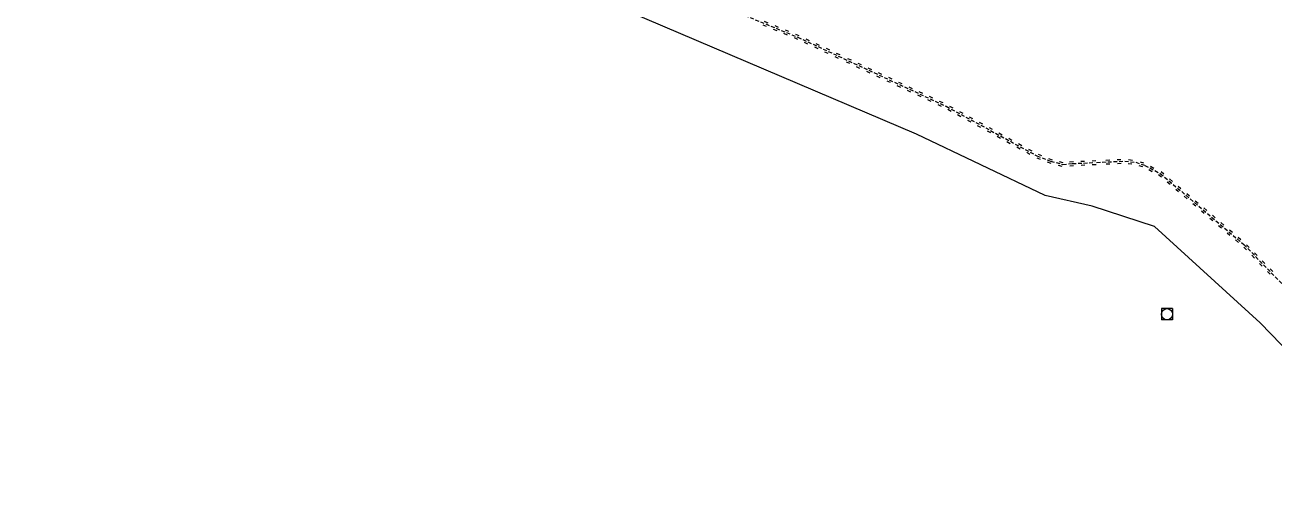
# Model space of a CAD drawing. Header units: millimetres. Extents: x 149998 to 151001, y 150999 to 152001.
# Drawn here: x 150521.6 to 150688.3, y 151362.9 to 151425.8 of the extents above; entities that cross this region are included whole.
import ezdxf

# ---------------------------------------------------------------- set-up
doc = ezdxf.new("R2010")
doc.units = ezdxf.units.MM
doc.linetypes.add('DASHED', pattern=[0.75, 0.5, -0.25])
doc.layers.get('0').update_dxf_attribs({"linetype": 'CONTINUOUS'})
for name, color, linetype in [('W0220', 5, 'DASHED'), ('W0330', 7, 'CONTINUOUS'), ('W0420', 7, 'CONTINUOUS')]:
    doc.layers.add(name, color=color, linetype=linetype)

# ---------------------------------------------------------------- blocks, each defined once
blk = doc.blocks.new('T420')
for p, q in [((0.75, 0.75), (-0.75, 0.75)), ((-0.75, 0.75), (-0.75, -0.75)), ((0.75, 0.75), (0.75, -0.75)), ((0.75, -0.75), (-0.75, -0.75))]:
    blk.add_line(p, q)
blk.add_ellipse((0, 0), major_axis=(-0.53, 0.53), ratio=1, start_param=3.926991, end_param=10.210176)
blk = doc.blocks.new('t220o')
at = {"color": 0, "linetype": 'Continuous'}
for p, q in [((-0.25, 0.25), (0.25, 0.25)), ((-0.25, -0.25), (0.25, -0.25))]:
    blk.add_line(p, q, dxfattribs=at)

msp = doc.modelspace()

# ---------------------------------------------------------------- linework, layer by layer
at = {"layer": 'W0220'}
for points in [[(150584.54, 151441.21), (150604.55, 151432.52), (150624.77, 151424.18), (150630.19, 151421.66)], [(150630.19, 151421.66), (150644.59, 151414.95), (150656.68, 151408.35), (150658.53, 151407.63), (150660.15, 151407.2), (150661.43, 151407.31), (150664.44, 151407.45)], [(150664.67, 151407.46), (150668.44, 151407.64), (150669.88, 151407.48), (150671.12, 151407.07), (150673.16, 151405.99), (150684.32, 151396.5), (150703.57, 151376.71), (150708.34, 151371.47)]]:
    msp.add_lwpolyline(points, dxfattribs=at)
at = {"layer": 'W0330'}
msp.add_lwpolyline([(150708.9, 151362.94), (150686.48, 151386.04), (150672.38, 151398.93), (150664.07, 151401.63), (150657.81, 151403.04), (150640.64, 151411.22), (150586.41, 151434.36), (150540.75, 151453.95), (150521.63, 151438.04)], dxfattribs=at)

# ---------------------------------------------------------------- block references
at = {"layer": 'W0220'}
for p, rotation in [((150620.44, 151425.97), 337.5915107897722), ((150621.83, 151425.4), 337.5915107897722), ((150623.21, 151424.83), 337.5915107897722), ((150624.6, 151424.25), 337.5915107897722), ((150625.96, 151423.63), 335.0180857226507), ((150627.32, 151423), 335.0180857226507), ((150628.68, 151422.36), 335.0180857226507), ((150630.04, 151421.73), 335.0180857226507), ((150631.55, 151421.02), 335.0180857225095), ((150632.91, 151420.39), 335.0180857225095), ((150634.27, 151419.76), 335.0180857225095), ((150635.63, 151419.12), 335.0180857225095), ((150636.99, 151418.49), 335.0180857225095), ((150638.35, 151417.86), 335.0180857225095), ((150639.71, 151417.22), 335.0180857225095), ((150641.07, 151416.59), 335.0180857225095), ((150642.43, 151415.96), 335.0180857225095), ((150643.79, 151415.32), 335.0180857225095), ((150645.13, 151414.65), 331.3882124137243), ((150646.45, 151413.94), 331.3882124137243), ((150647.77, 151413.22), 331.3882124137243), ((150649.08, 151412.5), 331.3882124137243), ((150650.4, 151411.78), 331.3882124137243), ((150651.72, 151411.06), 331.3882124137243), ((150653.03, 151410.34), 331.3882124137243), ((150654.35, 151409.63), 331.3882124137243), ((150655.67, 151408.91), 331.3882124137243), ((150657, 151408.23), 338.5907268906238), ((150658.4, 151407.68), 338.5907268906238), ((150659.84, 151407.28), 345.2355998094111), ((150661.33, 151407.3), 4.837955241444686), ((150662.83, 151407.38), 2.661105149295096), ((150664.33, 151407.44), 2.661105149295096), ((150666.17, 151407.53), 2.66110514913147), ((150667.67, 151407.6), 2.66110514913147), ((150669.16, 151407.56), 353.9494000173375), ((150670.62, 151407.23), 341.4542277576143), ((150671.98, 151406.61), 332.3027246846065), ((150673.29, 151405.89), 319.622206066738), ((150674.43, 151404.91), 319.622206066738), ((150675.57, 151403.94), 319.622206066738), ((150676.72, 151402.97), 319.622206066738), ((150677.86, 151402), 319.622206066738), ((150679, 151401.03), 319.622206066738), ((150680.14, 151400.06), 319.622206066738), ((150681.29, 151399.08), 319.622206066738), ((150682.43, 151398.11), 319.622206066738), ((150683.57, 151397.14), 319.622206066738), ((150684.68, 151396.13), 314.201667854651), ((150685.73, 151395.06), 314.201667854651), ((150686.77, 151393.98), 314.201667854651), ((150687.82, 151392.91), 314.201667854651)]:
    msp.add_blockref('t220o', p, dxfattribs=dict(at, rotation=rotation))
at = {"layer": 'W0420'}
msp.add_blockref('T420', (150674.06, 151387.2), dxfattribs=at)

doc.saveas('drawing.dxf')
